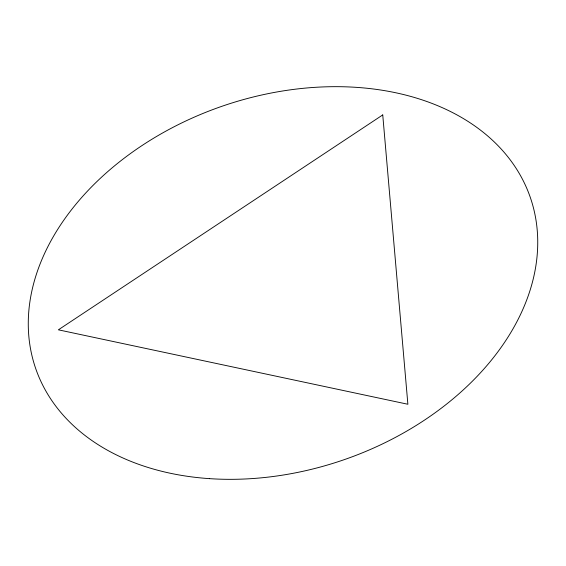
<?xml version="1.0" encoding="UTF-8"?>
<svg xmlns="http://www.w3.org/2000/svg" width="566" height="566" viewBox="0 0 566 566"><rect width="100%" height="100%" fill="white"/><g stroke="black" fill="none" stroke-linecap="round" stroke-linejoin="round"><path stroke-width="0.85" d="M382.743 114.919L58.376 329.822L407.881 404.258L382.743 114.919M209.554 478.645A261.69 186.971 -19.1 0 0 530.965 199.395A261.69 186.971 -19.1 0 0 108.488 170.96A261.69 186.971 -19.1 0 0 209.554 478.645"/></g></svg>
